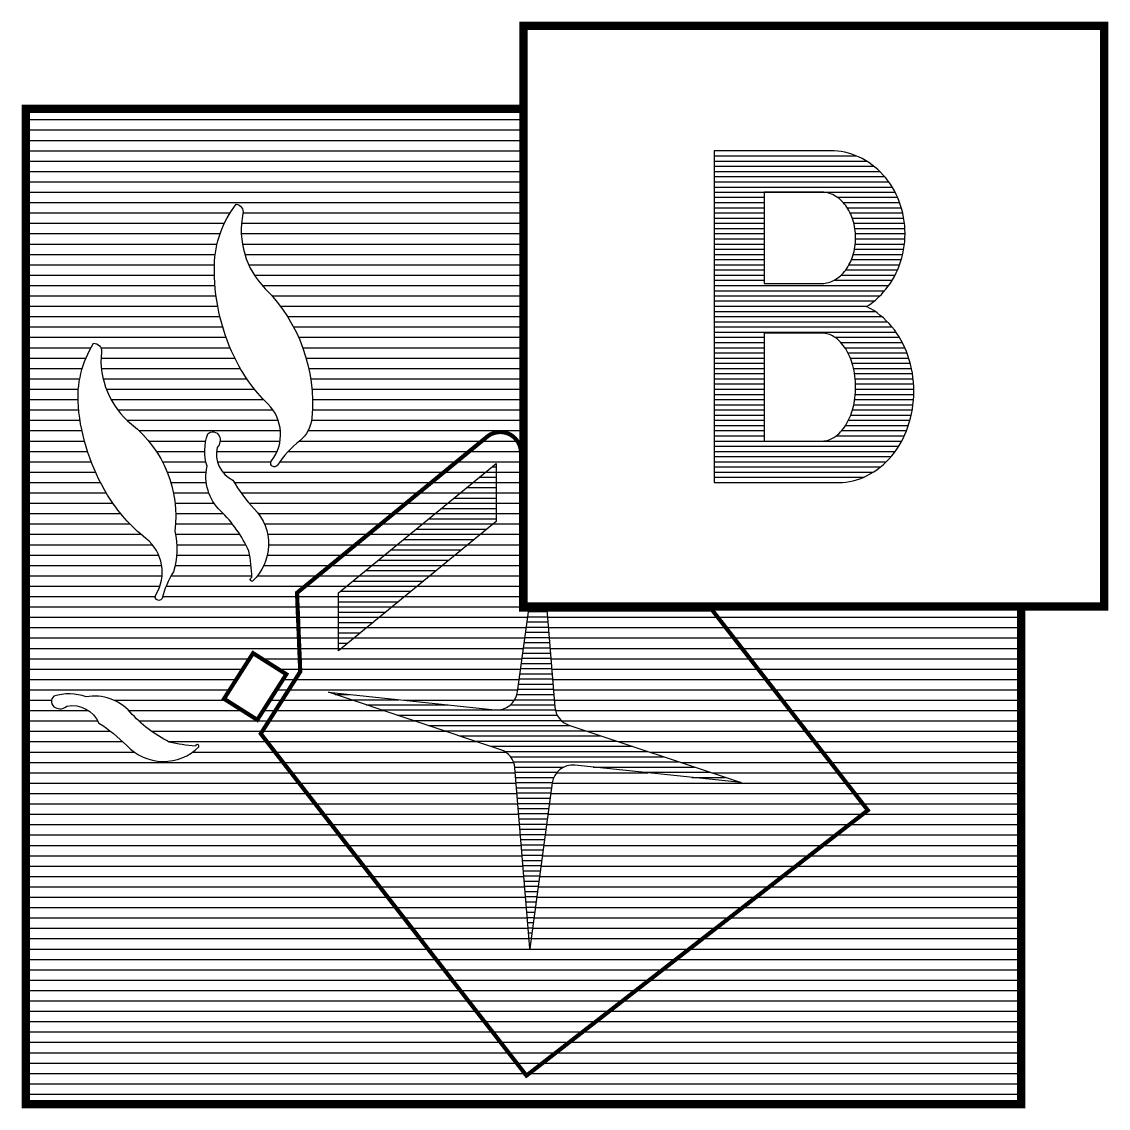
# Model space of a CAD drawing. Header units: millimetres. Extents: x -3 to 2253, y -3 to 1300.
# Drawn here: x 998.95 to 1012.05, y 198.95 to 212.06 of the extents above; entities that cross this region are included whole.
import ezdxf

# ---------------------------------------------------------------- set-up
doc = ezdxf.new("R2010")
doc.units = ezdxf.units.MM
doc.layers.add('ROOD', color=1, linetype='Continuous')
doc.layers.add('VEILIG', color=7, linetype='Continuous')

# ---------------------------------------------------------------- blocks, each defined once
blk = doc.blocks.new('*X209')
at = {"color": 0}
for p, q in [((39.541, 91.625), (39.669, 91.625)), ((39.617, 91.688), (39.669, 91.688)), ((39.389, 91.5), (39.669, 91.5)), ((39.465, 91.562), (39.669, 91.562)), ((39.161, 91.312), (39.669, 91.312)), ((39.237, 91.375), (39.669, 91.375)), ((39.313, 91.438), (39.669, 91.438)), ((39.009, 91.188), (39.669, 91.188)), ((39.085, 91.25), (39.669, 91.25)), ((38.857, 91.062), (39.669, 91.062)), ((38.933, 91.125), (39.669, 91.125)), ((38.704, 90.938), (39.557, 90.938)), ((38.781, 91), (39.633, 91)), ((38.552, 90.812), (39.404, 90.812)), ((38.628, 90.875), (39.481, 90.875)), ((38.4, 90.688), (39.252, 90.688)), ((38.476, 90.75), (39.328, 90.75)), ((38.248, 90.562), (39.1, 90.562)), ((38.324, 90.625), (39.176, 90.625)), ((38.096, 90.438), (38.948, 90.438)), ((38.172, 90.5), (39.024, 90.5)), ((37.944, 90.312), (38.796, 90.312)), ((38.02, 90.375), (38.872, 90.375)), ((37.791, 90.188), (38.644, 90.188)), ((37.867, 90.25), (38.72, 90.25)), ((37.769, 90.125), (38.567, 90.125)), ((37.769, 90.062), (38.491, 90.062)), ((37.769, 90), (38.415, 90)), ((37.769, 89.938), (38.339, 89.938)), ((37.769, 89.875), (38.263, 89.875)), ((37.769, 89.812), (38.187, 89.812)), ((37.769, 89.75), (38.111, 89.75)), ((37.769, 89.688), (38.035, 89.688)), ((37.769, 89.625), (37.959, 89.625)), ((37.769, 89.562), (37.883, 89.562)), ((37.769, 89.5), (37.807, 89.5))]:
    blk.add_line(p, q, dxfattribs=at)
blk = doc.blocks.new('*X208')
at = {"color": 0}
for p, q in [((34, 96), (40, 96)), ((34, 95.875), (40, 95.875)), ((34, 95.75), (40, 95.75)), ((34, 95.625), (40, 95.625)), ((34, 95.5), (40, 95.5)), ((34, 95.375), (40, 95.375)), ((34, 95.25), (40, 95.25)), ((34, 95.125), (40, 95.125)), ((34, 95), (40, 95)), ((34, 94.875), (40, 94.875)), ((34, 94.75), (36.461, 94.75)), ((36.619, 94.75), (40, 94.75)), ((34, 94.625), (36.393, 94.625)), ((36.6, 94.625), (40, 94.625)), ((34, 94.5), (36.341, 94.5)), ((36.597, 94.5), (40, 94.5)), ((34, 94.375), (36.305, 94.375)), ((36.61, 94.375), (40, 94.375)), ((34, 94.25), (36.283, 94.25)), ((36.64, 94.25), (40, 94.25)), ((34, 94.125), (36.273, 94.125)), ((36.687, 94.125), (40, 94.125)), ((34, 94), (36.273, 94)), ((36.755, 94), (40, 94)), ((34, 93.875), (36.28, 93.875)), ((36.85, 93.875), (40, 93.875)), ((34, 93.75), (36.293, 93.75)), ((36.967, 93.75), (40, 93.75)), ((34, 93.625), (36.313, 93.625)), ((37.068, 93.625), (40, 93.625)), ((34, 93.5), (36.339, 93.5)), ((37.154, 93.5), (40, 93.5)), ((34, 93.375), (36.372, 93.375)), ((37.227, 93.375), (40, 93.375)), ((34, 93.25), (36.413, 93.25)), ((37.287, 93.25), (40, 93.25)), ((34, 93.125), (34.785, 93.125)), ((34.902, 93.125), (36.461, 93.125)), ((37.338, 93.125), (40, 93.125)), ((34, 93), (34.724, 93)), ((34.906, 93), (36.518, 93)), ((37.379, 93), (40, 93)), ((34, 92.875), (34.68, 92.875)), ((34, 92.75), (34.65, 92.75)), ((34.911, 92.875), (36.585, 92.875)), ((34.931, 92.75), (36.663, 92.75)), ((37.411, 92.875), (40, 92.875)), ((37.434, 92.75), (40, 92.75)), ((34, 92.625), (34.633, 92.625)), ((34.969, 92.625), (36.756, 92.625)), ((37.449, 92.625), (40, 92.625)), ((34, 92.5), (34.629, 92.5)), ((35.026, 92.5), (36.865, 92.5)), ((37.456, 92.5), (40, 92.5)), ((34, 92.375), (34.637, 92.375)), ((35.107, 92.375), (36.978, 92.375)), ((37.455, 92.375), (40, 92.375)), ((34, 92.25), (34.653, 92.25)), ((35.219, 92.25), (37.042, 92.25)), ((37.445, 92.25), (40, 92.25)), ((34, 92.125), (34.676, 92.125)), ((35.363, 92.125), (37.069, 92.125)), ((37.402, 92.125), (40, 92.125)), ((34, 92), (34.706, 92)), ((35.481, 92), (36.169, 92)), ((36.341, 92), (37.065, 92)), ((37.298, 92), (39.498, 92)), ((39.925, 92), (40, 92)), ((34, 91.875), (34.742, 91.875)), ((35.574, 91.875), (36.157, 91.875)), ((36.299, 91.875), (37.029, 91.875)), ((37.165, 91.875), (39.346, 91.875)), ((39.968, 91.875), (40, 91.875)), ((34, 91.75), (34.786, 91.75)), ((35.647, 91.75), (36.17, 91.75)), ((36.31, 91.75), (36.955, 91.75)), ((37.062, 91.75), (39.194, 91.75)), ((39.969, 91.75), (40, 91.75)), ((34, 91.625), (34.838, 91.625)), ((35.705, 91.625), (36.173, 91.625)), ((36.375, 91.625), (39.041, 91.625)), ((39.969, 91.625), (40, 91.625)), ((34, 91.5), (34.899, 91.5)), ((35.749, 91.5), (36.176, 91.5)), ((36.513, 91.5), (38.889, 91.5)), ((39.969, 91.5), (40, 91.5)), ((34, 91.375), (34.969, 91.375)), ((35.78, 91.375), (36.206, 91.375)), ((36.595, 91.375), (38.737, 91.375)), ((39.969, 91.375), (40, 91.375)), ((34, 91.25), (35.049, 91.25)), ((35.799, 91.25), (36.269, 91.25)), ((36.693, 91.25), (38.585, 91.25)), ((39.969, 91.25), (40, 91.25)), ((34, 91.125), (35.144, 91.125)), ((35.808, 91.125), (36.379, 91.125)), ((36.803, 91.125), (38.433, 91.125)), ((39.969, 91.125), (40, 91.125)), ((34, 91), (35.255, 91)), ((35.805, 91), (36.489, 91)), ((36.876, 91), (38.281, 91)), ((39.969, 91), (40, 91)), ((34, 90.875), (35.388, 90.875)), ((35.804, 90.875), (36.579, 90.875)), ((36.915, 90.875), (38.128, 90.875)), ((39.969, 90.875), (40, 90.875)), ((34, 90.75), (35.525, 90.75)), ((35.818, 90.75), (36.652, 90.75)), ((36.926, 90.75), (37.976, 90.75)), ((39.969, 90.75), (40, 90.75)), ((34, 90.625), (35.602, 90.625)), ((35.817, 90.625), (36.698, 90.625)), ((36.912, 90.625), (37.824, 90.625)), ((39.969, 90.625), (40, 90.625)), ((34, 90.5), (35.638, 90.5)), ((35.799, 90.5), (36.715, 90.5)), ((36.869, 90.5), (37.672, 90.5)), ((39.969, 90.5), (40, 90.5)), ((34, 90.375), (35.643, 90.375)), ((35.75, 90.375), (36.725, 90.375)), ((36.791, 90.375), (37.52, 90.375)), ((39.969, 90.375), (40, 90.375)), ((34, 90.25), (35.616, 90.25)), ((35.69, 90.25), (37.367, 90.25)), ((39.969, 90.25), (40, 90.25)), ((34, 90.125), (35.559, 90.125)), ((34, 90), (37.276, 90)), ((35.648, 90.125), (37.271, 90.125)), ((39.969, 90.125), (40, 90.125)), ((39.969, 90), (46, 90)), ((34, 89.875), (37.281, 89.875)), ((42.342, 89.875), (46, 89.875)), ((34, 89.75), (37.286, 89.75)), ((42.439, 89.75), (46, 89.75)), ((34, 89.625), (37.291, 89.625)), ((42.536, 89.625), (46, 89.625)), ((34, 89.5), (37.296, 89.5)), ((42.634, 89.5), (46, 89.5)), ((34, 89.375), (36.696, 89.375)), ((36.845, 89.375), (37.302, 89.375)), ((42.731, 89.375), (46, 89.375)), ((34, 89.25), (36.617, 89.25)), ((37.042, 89.25), (37.307, 89.25)), ((42.828, 89.25), (46, 89.25)), ((34, 89.125), (36.537, 89.125)), ((37.1, 89.125), (37.248, 89.125)), ((42.925, 89.125), (46, 89.125)), ((34, 89), (36.458, 89)), ((37.02, 89), (37.169, 89)), ((43.022, 89), (46, 89)), ((34, 88.875), (34.31, 88.875)), ((35.062, 88.875), (36.417, 88.875)), ((36.941, 88.875), (37.089, 88.875)), ((43.119, 88.875), (46, 88.875)), ((34, 88.75), (34.754, 88.75)), ((35.241, 88.75), (36.613, 88.75)), ((36.861, 88.75), (37.01, 88.75)), ((43.216, 88.75), (46, 88.75)), ((34, 88.625), (34.868, 88.625)), ((35.363, 88.625), (36.93, 88.625)), ((43.314, 88.625), (46, 88.625)), ((34, 88.5), (35.021, 88.5)), ((35.515, 88.5), (36.85, 88.5)), ((43.411, 88.5), (46, 88.5)), ((34, 88.375), (35.167, 88.375)), ((35.717, 88.375), (36.907, 88.375)), ((43.508, 88.375), (46, 88.375)), ((34, 88.25), (35.304, 88.25)), ((36.013, 88.25), (37.004, 88.25)), ((43.605, 88.25), (46, 88.25)), ((34, 88.125), (37.101, 88.125)), ((43.702, 88.125), (46, 88.125)), ((34, 88), (37.198, 88)), ((43.799, 88), (46, 88)), ((34, 87.875), (37.295, 87.875)), ((43.896, 87.875), (46, 87.875)), ((34, 87.75), (37.392, 87.75)), ((43.994, 87.75), (46, 87.75)), ((34, 87.625), (37.49, 87.625)), ((44.091, 87.625), (46, 87.625)), ((34, 87.5), (37.587, 87.5)), ((44.089, 87.5), (46, 87.5)), ((34, 87.375), (37.684, 87.375)), ((34, 87.25), (37.781, 87.25)), ((43.768, 87.25), (46, 87.25)), ((43.929, 87.375), (46, 87.375)), ((34, 87.125), (37.878, 87.125)), ((43.607, 87.125), (46, 87.125)), ((34, 87), (37.975, 87)), ((43.446, 87), (46, 87)), ((34, 86.875), (38.072, 86.875)), ((43.285, 86.875), (46, 86.875)), ((34, 86.75), (38.17, 86.75)), ((43.124, 86.75), (46, 86.75)), ((34, 86.625), (38.267, 86.625)), ((42.964, 86.625), (46, 86.625)), ((34, 86.5), (38.364, 86.5)), ((42.803, 86.5), (46, 86.5)), ((34, 86.375), (38.461, 86.375)), ((42.642, 86.375), (46, 86.375)), ((34, 86.25), (38.558, 86.25)), ((42.481, 86.25), (46, 86.25)), ((34, 86.125), (38.655, 86.125)), ((42.32, 86.125), (46, 86.125)), ((34, 86), (38.752, 86)), ((42.159, 86), (46, 86)), ((34, 85.875), (38.85, 85.875)), ((41.999, 85.875), (46, 85.875)), ((34, 85.75), (38.947, 85.75)), ((41.838, 85.75), (46, 85.75)), ((34, 85.625), (39.044, 85.625)), ((41.677, 85.625), (46, 85.625)), ((34, 85.5), (39.141, 85.5)), ((41.516, 85.5), (46, 85.5)), ((34, 85.375), (39.238, 85.375)), ((41.355, 85.375), (46, 85.375)), ((34, 85.25), (39.335, 85.25)), ((41.194, 85.25), (46, 85.25)), ((34, 85.125), (39.433, 85.125)), ((41.034, 85.125), (46, 85.125)), ((34, 85), (39.53, 85)), ((40.873, 85), (46, 85)), ((34, 84.875), (39.627, 84.875)), ((40.712, 84.875), (46, 84.875)), ((34, 84.75), (39.724, 84.75)), ((40.551, 84.75), (46, 84.75)), ((34, 84.625), (39.821, 84.625)), ((34, 84.5), (39.918, 84.5)), ((40.229, 84.5), (46, 84.5)), ((40.39, 84.625), (46, 84.625)), ((34, 84.375), (40.015, 84.375)), ((40.069, 84.375), (46, 84.375)), ((34, 84.25), (46, 84.25)), ((34, 84.125), (46, 84.125))]:
    blk.add_line(p, q, dxfattribs=at)
blk = doc.blocks.new('*X207')
at = {"color": 0}
for p, q in [((39.498, 92), (39.925, 92)), ((39.346, 91.875), (39.968, 91.875)), ((39.194, 91.75), (39.969, 91.75)), ((39.041, 91.625), (39.541, 91.625)), ((39.669, 91.625), (39.969, 91.625)), ((38.889, 91.5), (39.389, 91.5)), ((39.669, 91.5), (39.969, 91.5)), ((38.737, 91.375), (39.237, 91.375)), ((39.669, 91.375), (39.969, 91.375)), ((38.585, 91.25), (39.085, 91.25)), ((39.669, 91.25), (39.969, 91.25)), ((38.433, 91.125), (38.933, 91.125)), ((39.669, 91.125), (39.969, 91.125)), ((38.281, 91), (38.781, 91)), ((39.633, 91), (39.969, 91)), ((38.128, 90.875), (38.628, 90.875)), ((39.481, 90.875), (39.969, 90.875)), ((37.976, 90.75), (38.476, 90.75)), ((39.328, 90.75), (39.969, 90.75)), ((37.824, 90.625), (38.324, 90.625)), ((39.176, 90.625), (39.969, 90.625)), ((37.672, 90.5), (38.172, 90.5)), ((39.024, 90.5), (39.969, 90.5)), ((37.52, 90.375), (38.02, 90.375)), ((38.872, 90.375), (39.969, 90.375)), ((37.367, 90.25), (37.867, 90.25)), ((38.72, 90.25), (39.969, 90.25)), ((37.271, 90.125), (37.769, 90.125)), ((37.276, 90), (37.769, 90)), ((38.415, 90), (39.969, 90)), ((38.567, 90.125), (39.969, 90.125)), ((37.281, 89.875), (37.769, 89.875)), ((38.263, 89.875), (40.05, 89.875)), ((40.29, 89.875), (42.342, 89.875)), ((37.286, 89.75), (37.769, 89.75)), ((38.111, 89.75), (40.033, 89.75)), ((40.3, 89.75), (42.439, 89.75)), ((37.291, 89.625), (37.769, 89.625)), ((37.959, 89.625), (40.016, 89.625)), ((40.31, 89.625), (42.536, 89.625)), ((37.296, 89.5), (37.769, 89.5)), ((37.807, 89.5), (39.999, 89.5)), ((40.32, 89.5), (42.634, 89.5)), ((37.302, 89.375), (39.982, 89.375)), ((40.331, 89.375), (42.731, 89.375)), ((37.307, 89.25), (39.965, 89.25)), ((40.341, 89.25), (42.828, 89.25)), ((37.248, 89.125), (39.948, 89.125)), ((40.351, 89.125), (42.925, 89.125)), ((37.169, 89), (39.931, 89)), ((40.361, 89), (43.022, 89)), ((37.089, 88.875), (37.936, 88.875)), ((38.56, 88.875), (39.891, 88.875)), ((40.372, 88.875), (43.119, 88.875)), ((37.01, 88.75), (38.311, 88.75)), ((40.385, 88.75), (43.216, 88.75)), ((36.93, 88.625), (38.685, 88.625)), ((40.461, 88.625), (43.314, 88.625)), ((36.85, 88.5), (39.06, 88.5)), ((40.77, 88.5), (43.411, 88.5)), ((36.907, 88.375), (39.435, 88.375)), ((41.145, 88.375), (43.508, 88.375)), ((37.004, 88.25), (39.783, 88.25)), ((41.52, 88.25), (43.605, 88.25)), ((37.101, 88.125), (39.882, 88.125)), ((41.895, 88.125), (43.702, 88.125)), ((37.198, 88), (39.9, 88)), ((40.399, 88), (41.497, 88)), ((42.27, 88), (43.799, 88)), ((37.295, 87.875), (39.91, 87.875)), ((40.346, 87.875), (43.896, 87.875)), ((37.392, 87.75), (39.921, 87.75)), ((40.329, 87.75), (43.994, 87.75)), ((37.49, 87.625), (39.931, 87.625)), ((40.312, 87.625), (44.091, 87.625)), ((37.587, 87.5), (39.941, 87.5)), ((40.295, 87.5), (44.089, 87.5)), ((37.684, 87.375), (39.951, 87.375)), ((37.781, 87.25), (39.962, 87.25)), ((40.261, 87.25), (43.768, 87.25)), ((40.278, 87.375), (43.929, 87.375)), ((37.878, 87.125), (39.972, 87.125)), ((40.244, 87.125), (43.607, 87.125)), ((37.975, 87), (39.982, 87)), ((40.227, 87), (43.446, 87)), ((38.072, 86.875), (39.992, 86.875)), ((40.209, 86.875), (43.285, 86.875)), ((38.17, 86.75), (40.002, 86.75)), ((40.192, 86.75), (43.124, 86.75)), ((38.267, 86.625), (40.013, 86.625)), ((40.175, 86.625), (42.964, 86.625)), ((38.364, 86.5), (40.023, 86.5)), ((40.158, 86.5), (42.803, 86.5)), ((38.461, 86.375), (40.033, 86.375)), ((40.141, 86.375), (42.642, 86.375)), ((38.558, 86.25), (40.043, 86.25)), ((40.124, 86.25), (42.481, 86.25)), ((38.655, 86.125), (40.054, 86.125)), ((40.107, 86.125), (42.32, 86.125)), ((38.752, 86), (40.064, 86)), ((40.09, 86), (42.159, 86)), ((38.85, 85.875), (41.999, 85.875)), ((38.947, 85.75), (41.838, 85.75)), ((39.044, 85.625), (41.677, 85.625)), ((39.141, 85.5), (41.516, 85.5)), ((39.238, 85.375), (41.355, 85.375)), ((39.335, 85.25), (41.194, 85.25)), ((39.433, 85.125), (41.034, 85.125)), ((39.53, 85), (40.873, 85)), ((39.627, 84.875), (40.712, 84.875)), ((39.724, 84.75), (40.551, 84.75)), ((39.821, 84.625), (40.39, 84.625)), ((39.918, 84.5), (40.229, 84.5)), ((40.015, 84.375), (40.069, 84.375))]:
    blk.add_line(p, q, dxfattribs=at)
blk = doc.blocks.new('*X206')
at = {"color": 0}
for p, q in [((302.982, 142.812), (303.22, 142.812)), ((302.991, 142.875), (303.215, 142.875)), ((302.965, 142.688), (303.23, 142.688)), ((302.974, 142.75), (303.225, 142.75)), ((302.948, 142.562), (303.241, 142.562)), ((302.957, 142.625), (303.236, 142.625)), ((302.931, 142.438), (303.251, 142.438)), ((302.939, 142.5), (303.246, 142.5)), ((302.914, 142.312), (303.261, 142.312)), ((302.922, 142.375), (303.256, 142.375)), ((302.897, 142.188), (303.271, 142.188)), ((302.905, 142.25), (303.266, 142.25)), ((302.88, 142.062), (303.282, 142.062)), ((302.888, 142.125), (303.276, 142.125)), ((300.66, 141.875), (300.832, 141.875)), ((302.852, 141.875), (303.297, 141.875)), ((302.863, 141.938), (303.292, 141.938)), ((302.871, 142), (303.287, 142)), ((300.847, 141.812), (301.428, 141.812)), ((301.034, 141.75), (302.024, 141.75)), ((302.773, 141.75), (303.307, 141.75)), ((302.826, 141.812), (303.302, 141.812)), ((301.222, 141.688), (303.315, 141.688)), ((301.409, 141.625), (303.338, 141.625)), ((301.597, 141.562), (303.385, 141.562)), ((301.784, 141.5), (303.494, 141.5)), ((301.972, 141.438), (303.682, 141.438)), ((302.159, 141.375), (303.869, 141.375)), ((302.346, 141.312), (304.057, 141.312)), ((302.534, 141.25), (304.244, 141.25)), ((302.704, 141.188), (304.431, 141.188)), ((302.775, 141.125), (304.619, 141.125)), ((302.81, 141.062), (304.806, 141.062)), ((302.826, 141), (303.418, 141)), ((303.769, 141), (304.994, 141)), ((302.831, 140.938), (303.336, 140.938)), ((302.836, 140.875), (303.296, 140.875)), ((304.365, 140.938), (305.181, 140.938)), ((304.961, 140.875), (305.368, 140.875)), ((302.841, 140.812), (303.278, 140.812)), ((302.846, 140.75), (303.27, 140.75)), ((302.851, 140.688), (303.261, 140.688)), ((302.856, 140.625), (303.252, 140.625)), ((302.861, 140.562), (303.244, 140.562)), ((302.867, 140.5), (303.235, 140.5)), ((302.872, 140.438), (303.227, 140.438)), ((302.877, 140.375), (303.218, 140.375)), ((302.882, 140.312), (303.21, 140.312)), ((302.887, 140.25), (303.201, 140.25)), ((302.892, 140.188), (303.193, 140.188)), ((302.897, 140.125), (303.184, 140.125)), ((302.902, 140.062), (303.176, 140.062)), ((302.907, 140), (303.167, 140)), ((302.913, 139.938), (303.158, 139.938)), ((302.918, 139.875), (303.15, 139.875)), ((302.923, 139.812), (303.141, 139.812)), ((302.928, 139.75), (303.133, 139.75)), ((302.933, 139.688), (303.124, 139.688)), ((302.938, 139.625), (303.116, 139.625)), ((302.943, 139.562), (303.107, 139.562)), ((302.948, 139.5), (303.099, 139.5)), ((302.953, 139.438), (303.09, 139.438)), ((302.959, 139.375), (303.082, 139.375)), ((302.964, 139.312), (303.073, 139.312)), ((302.969, 139.25), (303.064, 139.25)), ((302.974, 139.188), (303.056, 139.188)), ((302.979, 139.125), (303.047, 139.125)), ((302.984, 139.062), (303.039, 139.062)), ((302.989, 139), (303.03, 139)), ((302.994, 138.938), (303.022, 138.938)), ((302.999, 138.875), (303.013, 138.875))]:
    blk.add_line(p, q, dxfattribs=at)
blk = doc.blocks.new('*X205')
at = {"color": 0}
for p, q in [((305.3, 148.438), (307.012, 148.438)), ((305.3, 148.375), (307.134, 148.375)), ((305.3, 148.312), (307.224, 148.312)), ((305.3, 148.25), (307.295, 148.25)), ((305.3, 148.188), (307.354, 148.188)), ((305.3, 148.125), (307.403, 148.125)), ((305.3, 148.062), (307.445, 148.062)), ((305.3, 148), (307.48, 148)), ((305.3, 147.938), (305.9, 147.938)), ((306.785, 147.938), (307.51, 147.938)), ((305.3, 147.875), (305.9, 147.875)), ((305.3, 147.812), (305.9, 147.812)), ((306.856, 147.875), (307.535, 147.875)), ((306.903, 147.812), (307.555, 147.812)), ((305.3, 147.75), (305.9, 147.75)), ((305.3, 147.688), (305.9, 147.688)), ((306.939, 147.75), (307.571, 147.75)), ((306.964, 147.688), (307.584, 147.688)), ((305.3, 147.625), (305.9, 147.625)), ((305.3, 147.562), (305.9, 147.562)), ((306.982, 147.625), (307.593, 147.625)), ((306.995, 147.562), (307.598, 147.562)), ((305.3, 147.5), (305.9, 147.5)), ((305.3, 147.438), (305.9, 147.438)), ((307.001, 147.5), (307.6, 147.5)), ((307.003, 147.438), (307.598, 147.438)), ((305.3, 147.375), (305.9, 147.375)), ((305.3, 147.312), (305.9, 147.312)), ((305.3, 147.25), (305.9, 147.25)), ((306.976, 147.25), (307.571, 147.25)), ((306.99, 147.312), (307.584, 147.312)), ((306.999, 147.375), (307.593, 147.375)), ((305.3, 147.188), (305.9, 147.188)), ((305.3, 147.125), (305.9, 147.125)), ((306.926, 147.125), (307.535, 147.125)), ((306.955, 147.188), (307.555, 147.188)), ((305.3, 147.062), (305.9, 147.062)), ((305.3, 147), (305.9, 147)), ((306.831, 147), (307.48, 147)), ((306.886, 147.062), (307.51, 147.062)), ((305.3, 146.938), (305.9, 146.938)), ((305.3, 146.875), (307.403, 146.875)), ((306.745, 146.938), (307.445, 146.938)), ((305.3, 146.812), (307.354, 146.812)), ((305.3, 146.75), (307.297, 146.75)), ((305.3, 146.688), (307.229, 146.688)), ((305.3, 146.625), (307.145, 146.625)), ((305.3, 146.562), (307.236, 146.562)), ((305.3, 146.5), (307.319, 146.5)), ((305.3, 146.438), (307.387, 146.438)), ((305.3, 146.375), (307.443, 146.375)), ((305.3, 146.312), (307.49, 146.312)), ((305.3, 146.25), (305.9, 146.25)), ((306.753, 146.25), (307.531, 146.25)), ((305.3, 146.188), (305.9, 146.188)), ((305.3, 146.125), (305.9, 146.125)), ((306.825, 146.188), (307.567, 146.188)), ((306.875, 146.125), (307.597, 146.125)), ((305.3, 146.062), (305.9, 146.062)), ((305.3, 146), (305.9, 146)), ((305.3, 145.938), (305.9, 145.938)), ((306.912, 146.062), (307.623, 146.062)), ((306.941, 146), (307.644, 146)), ((306.963, 145.938), (307.662, 145.938)), ((305.3, 145.875), (305.9, 145.875)), ((305.3, 145.812), (305.9, 145.812)), ((306.979, 145.875), (307.677, 145.875)), ((306.99, 145.812), (307.688, 145.812)), ((305.3, 145.75), (305.9, 145.75)), ((305.3, 145.688), (305.9, 145.688)), ((306.998, 145.75), (307.697, 145.75)), ((307.002, 145.688), (307.703, 145.688)), ((305.3, 145.625), (305.9, 145.625)), ((305.3, 145.562), (305.9, 145.562)), ((306.999, 145.562), (307.705, 145.562)), ((307.003, 145.625), (307.705, 145.625)), ((305.3, 145.5), (305.9, 145.5)), ((305.3, 145.438), (305.9, 145.438)), ((306.981, 145.438), (307.696, 145.438)), ((306.992, 145.5), (307.702, 145.5)), ((305.3, 145.375), (305.9, 145.375)), ((305.3, 145.312), (305.9, 145.312)), ((306.946, 145.312), (307.674, 145.312)), ((306.966, 145.375), (307.686, 145.375)), ((305.3, 145.25), (305.9, 145.25)), ((305.3, 145.188), (305.9, 145.188)), ((306.883, 145.188), (307.64, 145.188)), ((306.918, 145.25), (307.659, 145.25)), ((305.3, 145.125), (305.9, 145.125)), ((305.3, 145.062), (305.9, 145.062)), ((306.77, 145.062), (307.591, 145.062)), ((306.836, 145.125), (307.618, 145.125)), ((305.3, 145), (305.9, 145)), ((305.3, 144.938), (307.523, 144.938)), ((306.6, 145), (307.56, 145)), ((305.3, 144.875), (307.481, 144.875)), ((305.3, 144.812), (307.432, 144.812)), ((305.3, 144.75), (307.374, 144.75)), ((305.3, 144.688), (307.304, 144.688)), ((305.3, 144.625), (307.217, 144.625)), ((305.3, 144.562), (307.1, 144.562)), ((305.3, 144.5), (306.8, 144.5))]:
    blk.add_line(p, q, dxfattribs=at)
blk = doc.blocks.new('0515')
at = {"layer": 'VEILIG'}
for points, const_width in [([(0, 7.005), (7, 7.005), (7, 0.005), (0, 0.005)], 0.1), ([(0, 6.005), (0, 0.005), (6, 0.005), (6, -5.995), (-6, -5.995), (-6, 6.005)], 0.1), ([(-3.21, -1.362), (-2.86, -0.812), (-3.261, -0.558), (-3.611, -1.108)], 0.05)]:
    blk.add_lwpolyline(points, close=True, dxfattribs=dict(at, const_width=const_width))
for points in [[(3.8, 1.5, 0.117075), (4.137, 1.58, 0.104347), (4.44, 1.822, 0.090273), (4.634, 2.17, 0.082341), (4.706, 2.6, 0.082341), (4.634, 3.03, 0.090273), (4.44, 3.378, 0.104347), (4.137, 3.62, 0.072747), (4.336, 3.793, 0.094273), (4.53, 4.113, 0.089446), (4.6, 4.5, 0.089446), (4.53, 4.887, 0.094273), (4.336, 5.207, 0.102013), (4.04, 5.426, 0.108254), (3.7, 5.5), (2.3, 5.5), (2.3, 1.5)], [(2.9, 5), (2.9, 3.9), (3.6, 3.9, 0.129313), (3.747, 3.939, 0.106376), (3.885, 4.061, 0.084636), (3.971, 4.233, 0.073821), (4.003, 4.45, 0.073821), (3.971, 4.667, 0.084636), (3.885, 4.839, 0.106376), (3.747, 4.961, 0.129313), (3.6, 5)], [(-3.727, 4.119, -0.162278), (-3.464, 4.856, -0.437122), (-3.383, 4.743, 0.251665), (-3.113, 3.836, -0.221339), (-2.552, 2.279, -0.201583), (-2.698, 2.003, 0.072768), (-2.968, 1.708, -1.035237), (-3.039, 1.76, 0.381756), (-3.084, 2.448, -0.087751), (-3.49, 3.017, -0.117078)], [(2.9, 3.3), (2.9, 2), (3.6, 2, 0.148287), (3.743, 2.043, 0.107112), (3.885, 2.19, 0.076065), (3.97, 2.39, 0.062945), (4.003, 2.65, 0.062945), (3.97, 2.91, 0.076065), (3.885, 3.11, 0.107112), (3.743, 3.257, 0.148287), (3.6, 3.3)], [(-5.367, 2.419, -0.162278), (-5.183, 3.18, -0.437122), (-5.09, 3.075, 0.251665), (-4.726, 2.202, -0.263384), (-4.204, 0.913, -0.128487), (-4.22, 0.423, 0.083128), (-4.358, 0.101, -1.035237), (-4.434, 0.145, 0.381756), (-4.552, 0.825, -0.087751), (-5.015, 1.348, -0.117078)], [(-3.693, 1.923, 0.350997), (-3.504, 1.528, 0.057828), (-3.247, 1.182, -0.421546), (-3.268, 0.311, -1.117212), (-3.274, 0.353, 0.037358), (-3.31, 0.673, 0.09294), (-3.653, 1.157, -0.259126), (-3.816, 1.695, -0.158794), (-3.807, 2.085, -0.527459), (-3.67, 2.061, -0.309364)], [(0.282, -0.031), (0.378, -1.209, 0.300407), (0.548, -1.426), (2.624, -2.118), (0.62, -1.908, 0.405049), (0.346, -2.123), (0.074, -4.119), (-0.105, -1.939, 0.300407), (-0.275, -1.722), (-2.35, -1.03), (-0.347, -1.24, 0.405049), (-0.073, -1.025), (0.063, -0.031)], [(-5.506, -1.197, -0.350997), (-5.119, -1.402, -0.057828), (-4.784, -1.673, 0.421546), (-3.913, -1.687, 1.117212), (-3.954, -1.68, -0.037358), (-4.272, -1.63, -0.09294), (-4.742, -1.269, 0.259126), (-5.273, -1.084, 0.158794), (-5.663, -1.076, 0.527459), (-5.645, -1.215, 0.309364)]]:
    blk.add_lwpolyline(points, format="xyb", close=True, dxfattribs=at)
at = {"layer": 'VEILIG', "const_width": 0.05}
blk.add_lwpolyline([(4.151, -2.452), (0.035, -5.651), (-3.168, -1.529), (-2.692, -0.781), (-2.731, 0.169), (-0.44, 2.051, -0.6334), (-0.031, 1.858), (-0.031, -0.031), (2.269, -0.031)], format="xyb", close=True, dxfattribs=at)
at = {"layer": 'VEILIG'}
blk.add_lwpolyline([(-2.231, -0.531), (-2.231, 0.169), (-0.331, 1.73), (-0.331, 1.03)], close=True, dxfattribs=at)
at = {"layer": 'ROOD'}
for name in ['*X208', '*X207']:
    blk.add_blockref(name, (-40, -90), dxfattribs=at)
at = {"layer": 'VEILIG'}
for name, p in [('*X205', (-303, -143)), ('*X209', (-40, -90)), ('*X206', (-302.931, -142.931))]:
    blk.add_blockref(name, p, dxfattribs=at)

msp = doc.modelspace()

# ---------------------------------------------------------------- block references
msp.add_blockref('0515', (1005, 205))

doc.saveas('drawing.dxf')
